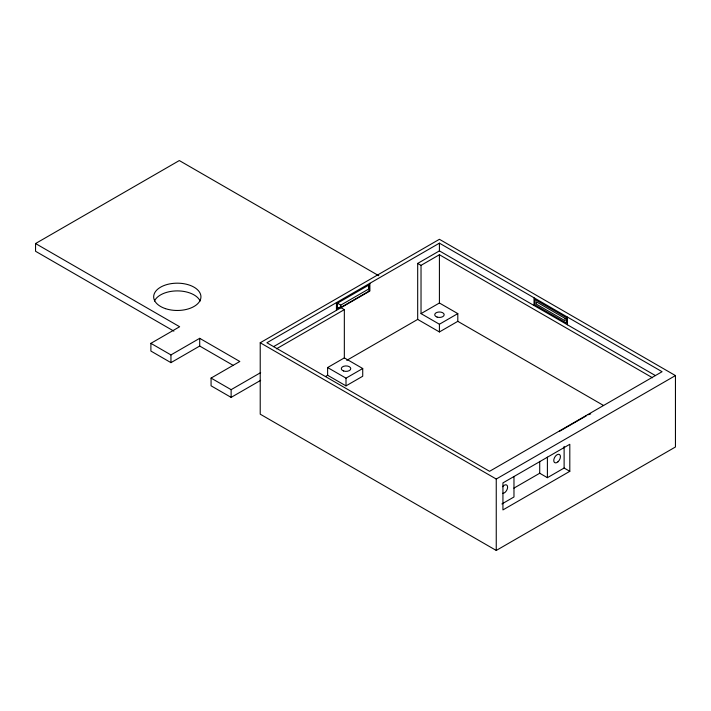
<?xml version="1.0" encoding="UTF-8"?>
<svg xmlns="http://www.w3.org/2000/svg" width="711" height="711" viewBox="0 0 711 711"><rect width="100%" height="100%" fill="white"/><g stroke="black" fill="none" stroke-linecap="round" stroke-linejoin="round"><path stroke-width="1.07" d="M173.884 331.13L35.55 251.267L35.55 243.544L179.314 160.553L378.83 275.735M233.137 365.347L199.702 346.044L170.951 362.646L150.892 351.056L150.892 343.342L179.643 326.74L35.55 243.544M150.892 343.342L170.951 354.922L199.702 338.32L239.82 361.481L211.069 378.083L211.069 385.806L231.128 397.387L260.661 380.341M260.217 342.755L439.416 239.296L675.45 375.577L675.45 446.988L496.251 550.447L260.217 414.175L260.217 342.755L496.251 479.036L675.45 375.577M439.416 243.162L266.901 342.755L489.568 471.313L662.074 371.711L439.416 243.162L439.416 250.885L655.391 375.568M337.449 303.188L368.876 285.049L369.542 290.835L340.791 307.436L337.449 308.592L337.449 303.188L340.791 305.117L369.542 288.524M337.449 308.592L340.987 306.548M273.575 346.63L369.88 291.03L369.88 283.307M346.746 360.361L417.686 319.408L417.686 263.425L439.416 250.885M276.455 348.825L344.337 309.64L344.337 357.891L362.726 368.511L362.726 376.235L346.008 385.877L327.62 375.266L325.718 376.359M417.686 263.425L421.028 265.354L439.416 254.742L652.511 377.772M211.069 378.083L231.128 389.664L260.661 372.617M327.62 375.266L327.62 367.543L344.337 357.891M421.028 265.354L421.028 313.613L439.416 303.002L457.804 313.613L457.804 321.336L603.595 405.51M327.62 367.543L346.008 378.163L362.726 368.511M421.028 313.613L439.416 324.234L457.804 313.613M417.686 319.408L439.416 331.948L457.804 321.336M559.441 431.355L586.273 415.864M513.92 488.137L539.711 473.242L547.399 477.685L564.116 468.034L569.804 471.313L569.804 444.286L502.935 482.893L502.935 509.92L569.804 471.313M501.895 503.957L513.973 496.98L513.973 476.45M588.193 414.753L590.699 413.891M368.876 290.452L369.542 290.835M340.987 307.703L344.337 309.64M567.467 317.088L567.467 324.811M564.116 446.41L564.116 468.034M547.399 457.146L547.399 477.685M539.711 461.35L539.711 473.242M534.032 297.785L534.032 305.508M496.251 479.036L496.251 550.447M439.416 254.742L439.416 303.002M439.416 324.234L439.416 331.948M368.876 285.049L368.876 288.293M346.008 378.163L346.008 385.877M340.791 305.117L340.791 307.436M336.445 302.61L336.445 310.334M231.128 389.664L231.128 397.387M199.702 338.32L199.702 346.044M170.951 354.922L170.951 362.646M502.606 486.688A4.728 2.728 -60 0 1 507.618 487.142A4.728 2.728 -60 0 1 502.606 493.381M154.474 301.011A23.641 13.651 0 0 1 177.306 290.897A23.641 13.651 0 0 1 200.138 301.011M566.463 317.666L535.036 299.527L535.036 304.93L566.463 323.07L566.463 317.666M565.121 318.439L536.37 301.837L536.37 304.157L565.121 320.759L565.121 318.439M437.087 317.079A4.728 2.728 0 0 0 444.179 314.715A4.728 2.728 0 0 0 437.087 312.351A4.728 2.728 0 0 0 437.087 317.079M343.671 371.009A4.728 2.728 0 0 0 350.763 368.645A4.728 2.728 0 0 0 343.671 366.281A4.728 2.728 0 0 0 343.671 371.009M557.966 461.803A4.728 2.728 -60 0 0 559.459 454.48A4.728 2.728 -60 0 0 553.869 459.439A4.728 2.728 -60 0 0 557.966 461.803M165.485 308.645A23.641 13.651 0 0 0 200.946 296.825A23.641 13.651 0 0 0 165.485 285.004A23.641 13.651 0 0 0 165.485 308.645"/></g></svg>
